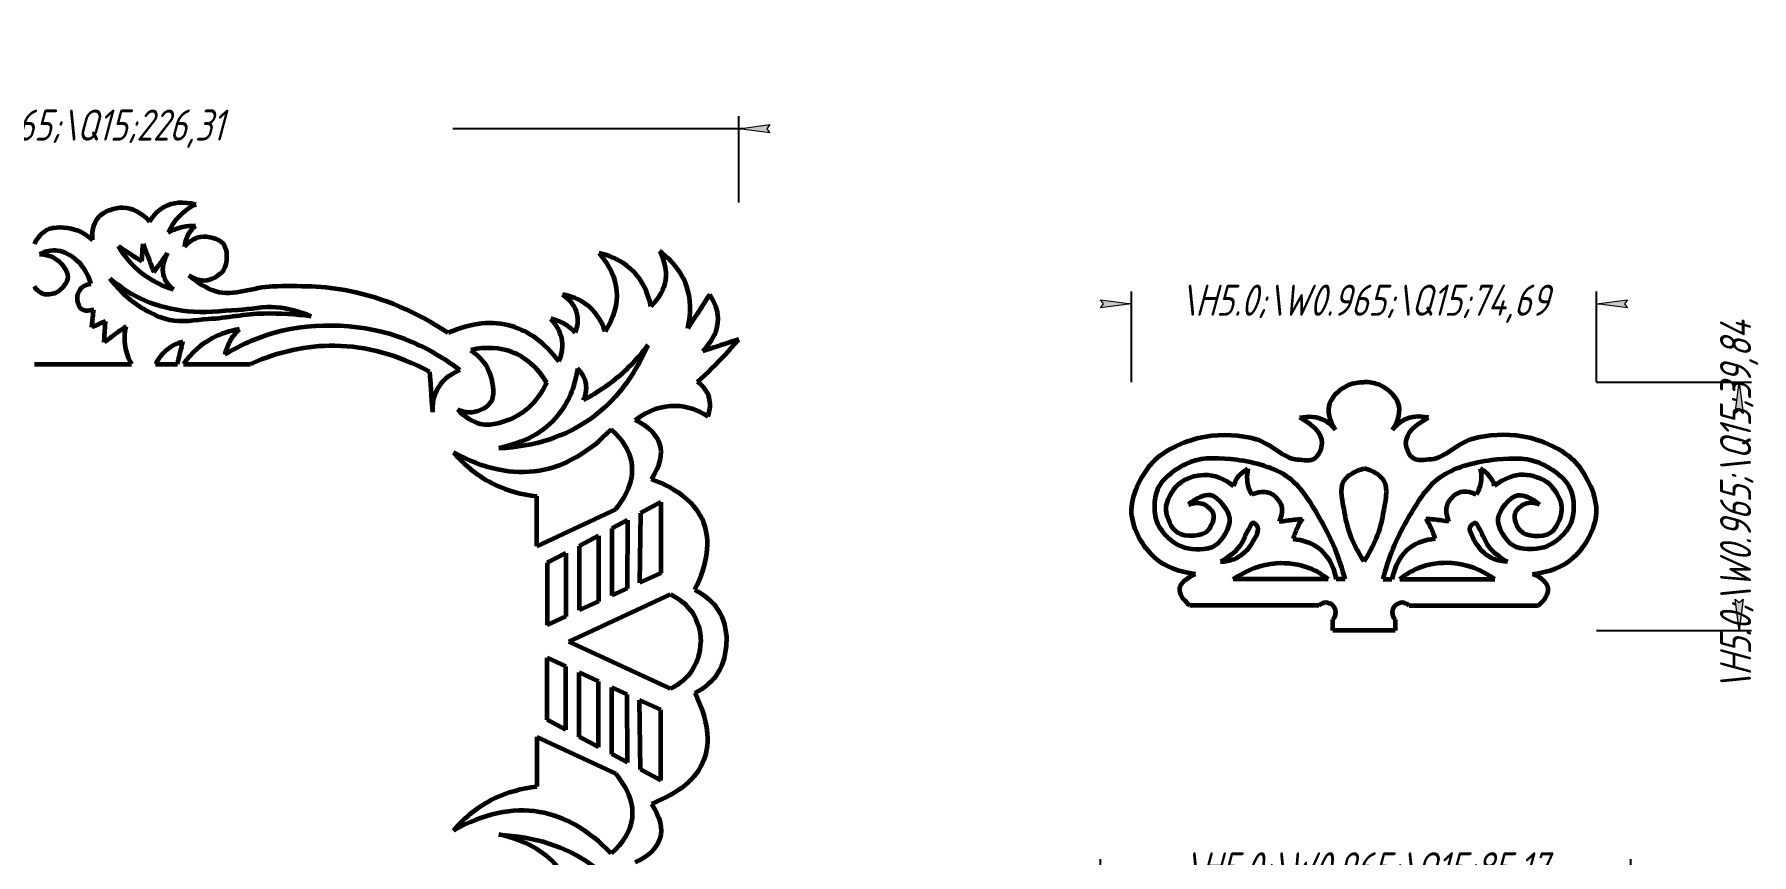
# Model space of a CAD drawing. Header units: millimetres. Extents: x -307 to 244, y -161 to 331.
# Drawn here: x -41 to 234.9, y 199.5 to 331.2 of the extents above; entities that cross this region are included whole.
import ezdxf

# ---------------------------------------------------------------- set-up
doc = ezdxf.new("R2010")
doc.units = ezdxf.units.MM
doc.linetypes.add('K5LT32772', pattern=[0])
doc.linetypes.add('K5LT_THIN', pattern=[0])
doc.styles.add('KDIMTEXTSTYLE', font='GOST_AU.SHX', dxfattribs={"width": 0.96, "oblique": 15, "height": 5})
doc.dimstyles.new('KDIMSTYLE (1.00)', dxfattribs={"dimtxt": 5, "dimasz": 1, "dimexe": 2, "dimexo": 0, "dimgap": 1, "dimtad": 1, "dimtxsty": 'KDIMTEXTSTYLE', "dimsah": 1, "dimcen": 0, "dimdle": 1, "dimadec": 0, "dimazin": 0, "dimtfac": 0.667, "dimtmove": 0, "dimatfit": 3, "dimfxl": 1, "dimtvp": 1, "dimtolj": 1, "dimtzin": 0, "dimarcsym": 0})

# ---------------------------------------------------------------- blocks, each defined once
blk = doc.blocks.new('KDIMARROW_01')
blk.add_hatch(color=0).paths.add_polyline_path([(0, 0), (-5, 0.658262491226197), (-4.5, 6e-16), (-5, -0.6582624912261956)])
at = {"color": 0, "linetype": 'K5LT_THIN', "lineweight": 18}
for p, q in [((-4.5, 6e-16), (-5, 0.658262491226197)), ((-5, 0.658262491226197), (0, 0)), ((0, 0), (-5, -0.6582624912261956)), ((-5, -0.6582624912261956), (-4.5, 6e-16)), ((0, 0), (-1, 0))]:
    blk.add_line(p, q, dxfattribs=at)

msp = doc.modelspace()

# ---------------------------------------------------------------- linework, layer by layer
at = {"color": 30, "linetype": 'K5LT32772', "lineweight": 60, "true_color": 0xff8000}
for p, q in [((-41.00032977843065, 278.2368140599798), (-25.38445723569274, 278.2368140599798)), ((-21.52673747000146, 278.2368140599798), (-17.99544014602253, 278.2368140599798)), ((-17.03991359561537, 278.2368140599798), (-6.279928086867983, 278.2368140599798)), ((39.70664495319438, 249.0214743797713), (39.73356497363378, 257.0214290866743)), ((39.70664495319438, 249.0214743797713), (52.39164599455388, 254.9452188527131)), ((56.3605745266877, 254.2855859594765), (56.23084691685982, 243.1333192682478)), ((59.64472841463443, 256.0392603656617), (56.3605745266877, 254.2855859594765)), ((59.64472841463443, 256.0392603656617), (59.64472841463443, 244.6832066794028)), ((54.28134942064098, 253.1753201261506), (51.75098527043413, 251.8241548032246)), ((51.75098527043413, 251.8241548032246), (51.76475037365962, 241.1057307846344)), ((54.28134942064098, 253.1753201261506), (54.2376797429125, 242.2284300056176)), ((49.62229367416045, 250.6874748246319), (46.50232920469433, 249.0214743797713)), ((46.50232920469433, 249.0214743797713), (46.50232920469433, 238.7166143705786)), ((49.62229367416045, 250.6874748246319), (49.62386136126959, 240.1337764472779)), ((44.36505510182627, 247.8938099992392), (41.37144828638383, 246.314329028332)), ((41.37144828638383, 246.314329028332), (41.38469898877288, 236.3430605803964)), ((44.36505510182627, 247.8938099992392), (44.35494486269472, 237.7206588151979)), ((59.64472841463443, 244.6832066794028), (56.23084691685982, 243.1333192682478)), ((166.8542596812718, 243.6914477104638), (151.5992692277552, 243.6914477104638)), ((169.5512726207537, 243.6914477104638), (168.1362096851186, 243.6914477104638)), ((175.6472658347567, 243.6914477104638), (177.0623287703918, 243.6914477104638)), ((178.3442787742385, 243.6914477104638), (193.5992692277552, 243.6914477104638)), ((44.84357978984754, 233.7166143705786), (61.17055544128296, 241.2948639097159)), ((49.62386136126959, 240.1337764472779), (46.50232920469433, 238.7166143705786)), ((54.2376797429125, 242.2284300056176), (51.76475037365962, 241.1057307846344)), ((44.35494486269472, 237.7206588151979), (41.38469898877288, 236.3430605803964)), ((165.3542051974878, 239.4739211020917), (144.5992692277552, 239.4739211020917)), ((179.8443332580225, 239.4739211020917), (200.5992692277551, 239.4739211020917)), ((167.5992692277551, 235.4739211020917), (167.5992692277551, 237.2288570718244)), ((177.5992692277551, 235.4739211020917), (167.5992692277551, 235.4739211020917)), ((177.5992692277551, 237.2288570718244), (177.5992692277551, 235.4739211020917)), ((44.84357978984754, 233.7166143705786), (61.17055544128296, 226.1383648314413)), ((41.37144828638383, 221.1188997128252), (41.38469898877288, 231.0901681607608)), ((44.35494486269472, 229.7125699259593), (41.38469898877288, 231.0901681607608)), ((44.36505510182627, 219.539418741918), (44.35494486269472, 229.7125699259593)), ((46.50232920469433, 218.4117543613859), (46.50232920469433, 228.7166143705786)), ((49.62386136126959, 227.2994522938794), (46.50232920469433, 228.7166143705786)), ((49.62229367416045, 216.7457539165253), (49.62386136126959, 227.2994522938794)), ((51.75098527043413, 215.6090739379326), (51.76475037365962, 226.3274979565228)), ((54.2376797429125, 225.2047987355396), (51.76475037365962, 226.3274979565228)), ((54.28134942064098, 214.2579086150066), (54.2376797429125, 225.2047987355396)), ((59.64472841463443, 222.7500220617544), (56.23084691685982, 224.2999094729094)), ((56.3605745266877, 213.1476427816807), (56.23084691685982, 224.2999094729094)), ((44.36505510182627, 219.539418741918), (41.37144828638383, 221.1188997128252)), ((59.64472841463443, 211.3939683754955), (59.64472841463443, 222.7500220617544)), ((39.70664495319438, 218.4117543613859), (52.39164599455388, 212.4880098884441)), ((39.70664495319438, 218.4117543613859), (39.73356497363378, 210.4117996544829)), ((49.62229367416045, 216.7457539165253), (46.50232920469433, 218.4117543613859)), ((54.28134942064098, 214.2579086150066), (51.75098527043413, 215.6090739379326)), ((59.64472841463443, 211.3939683754955), (56.3605745266877, 213.1476427816807))]:
    msp.add_line(p, q, dxfattribs=at)
for centre, start, end in [((166.4767372126215, 238.3513890869581), 315, 134.9999999999999), ((178.7218012428888, 238.3513890869581), 45.00000000000005, 225)]:
    msp.add_arc(centre, 1.587500000000019, start, end, dxfattribs=at)
for points, knots in [([(-22.48899017137996, 301.1160714709924), (-21.83275706058111, 302.1833611269979), (-21.04774918695448, 302.971666046989), (-20.13396655050005, 303.4809862309656), (-18.74748675452705, 304.2537762978734), (-17.06454290217434, 304.384290310913), (-15.08513499344191, 303.8725282700844)], [0, 0, 0, 0, 1, 1, 1, 2, 2, 2, 2]), ([(-15.08513499344191, 303.8725282700844), (-16.00278294131303, 303.4030786587525), (-16.81334365387474, 302.8260693379459), (-17.51681713112706, 302.1415003076644), (-18.32417645059579, 301.3558371600272), (-18.99048483295584, 300.428500751588), (-19.51574227820722, 299.3594910823467)], [0, 0, 0, 0, 1, 1, 1, 2, 2, 2, 2]), ([(-31.67056187554108, 298.1737196982728), (-31.74418322060195, 299.7315505541324), (-31.42362951177, 300.9398410286566), (-30.70890074904523, 301.7985911218456), (-29.89920397023597, 302.7714457493918), (-28.04820338412952, 303.4016718852681), (-26.76215668106876, 303.3713537955505), (-25.29956788750918, 303.3368737893752), (-23.87517905094625, 302.5851130145226), (-22.48899017137996, 301.1160714709924)], [0, 0, 0, 0, 1, 1, 1, 2, 2, 2, 3, 3, 3, 3]), ([(-41.00032977843065, 297.5060374576652), (-40.466365648393, 298.5533469920794), (-39.79636823903277, 299.3034591389348), (-38.99033755034996, 299.7563738982315), (-37.80769485357597, 300.4209098022162), (-35.92817265380773, 300.2382407644681), (-34.56385158484054, 299.8305608138545), (-33.5363662817826, 299.5235325291386), (-32.57193637868278, 298.971252157278), (-31.67056187554108, 298.1737196982728)], [0, 0, 0, 0, 1, 1, 1, 2, 2, 2, 3, 3, 3, 3]), ([(-19.51574227820722, 299.3594910823467), (-18.74834686945048, 299.7918511536308), (-17.95152447405083, 300.0940941311962), (-17.12527509200827, 300.2662200150428), (-16.47707753634184, 300.4012537949176), (-15.81076915398178, 300.4562070635658), (-15.12634994492811, 300.4310798209876)], [0, 0, 0, 0, 1, 1, 1, 2, 2, 2, 2]), ([(-15.12634994492811, 300.4310798209876), (-15.66685100255819, 299.9643817097627), (-16.08586967600111, 299.4354564990232), (-16.38340596525687, 298.8443041887693), (-16.66049099955077, 298.2937849275077), (-16.83221996407656, 297.6892989723769), (-16.89859285883422, 297.030846323377)], [0, 0, 0, 0, 1, 1, 1, 2, 2, 2, 2]), ([(-16.89859285883422, 297.030846323377), (-16.08633961426825, 297.9461749953716), (-15.22252939857593, 298.4897172873692), (-14.30716221175726, 298.6614731993698), (-13.17526511586871, 298.8738579350197), (-11.32684745242169, 298.3747437703814), (-10.67497053419146, 297.5931815294974), (-9.939117498820238, 296.7109368431119), (-9.933088221327509, 294.3399701844989), (-10.6037510895333, 293.3200148500082), (-11.16389874015223, 292.4681329113531), (-12.64799332778365, 291.6192857045324), (-13.73740665449203, 291.6107481782126), (-14.52381668296718, 291.6045852314671), (-15.33360357466212, 291.8908673749575), (-16.16676732957684, 292.4695946086836)], [0, 0, 0, 0, 1, 1, 1, 2, 2, 2, 3, 3, 3, 4, 4, 4, 5, 5, 5, 5]), ([(-40.17732820031897, 295.8986542858322), (-38.87795551121837, 295.8187641762156), (-37.83933869249549, 295.4313436168507), (-37.06147774415033, 294.7363926077376), (-36.38779936219129, 294.1345196478516), (-35.60087289830177, 293.0492480418816), (-35.62719737543778, 292.2387664484278), (-35.65447209966586, 291.399028517863), (-36.52241554066565, 290.2298690779654), (-37.33349643476823, 289.7905982328667), (-37.89378894073232, 289.4871511113935), (-38.75091012441284, 289.2724087674013), (-39.36127212846529, 289.4196636547514), (-39.97361392116449, 289.5673961825054), (-40.51996647115294, 289.9877887043693), (-41.00032977843065, 290.6808412203434)], [0, 0, 0, 0, 1, 1, 1, 2, 2, 2, 3, 3, 3, 4, 4, 4, 5, 5, 5, 5]), ([(-31.91290606993952, 291.1309080202806), (-32.3676403633709, 292.7336974902595), (-33.13588699959092, 293.993226620452), (-34.21764597859958, 294.909495410858), (-35.05287759926653, 295.6169512135162), (-36.20865105802254, 296.2936324821263), (-37.28403849101952, 296.4179626951936), (-38.20906347739161, 296.5249088525685), (-39.17349338049143, 296.351806049448), (-40.17732820031897, 295.8986542858322)], [0, 0, 0, 0, 1, 1, 1, 2, 2, 2, 3, 3, 3, 3]), ([(-18.65578069310162, 290.1896165522334), (-20.53531110302049, 290.7640086305802), (-22.20039520922701, 291.6130366649331), (-23.65103301172119, 292.7367006552919), (-25.16106170227183, 293.9063688254327), (-26.43872524911346, 295.3736211566444), (-27.48402365224611, 297.138457648927)], [0, 0, 0, 0, 1, 1, 1, 2, 2, 2, 2]), ([(-19.59548162432709, 296.025653914581), (-20.32052990629459, 294.7701877277089), (-20.55133364378856, 293.616169040239), (-20.28789283680901, 292.5635978521714), (-20.07293154258237, 291.7047253508043), (-19.52889416134657, 290.913398250825), (-18.65578069310162, 290.1896165522334)], [0, 0, 0, 0, 1, 1, 1, 2, 2, 2, 2]), ([(58.05481020948771, 287.4717191189476), (57.57948953396616, 289.745351882635), (56.66218349666728, 291.5923098232005), (55.30289209759108, 293.0125929406443), (53.90605549181369, 294.4721059268675), (52.04248002325868, 295.4810480595246), (49.71216569192607, 296.0394193386158)], [0, 0, 0, 0, 1, 1, 1, 2, 2, 2, 2]), ([(49.71216569192607, 296.0394193386158), (51.41908646533314, 294.0711646650979), (52.35680915333215, 292.0414104923405), (52.52533375592311, 289.9501568203438), (52.6944344478412, 287.8517543469128), (52.08906916824689, 285.6914311922822), (50.70923791714021, 283.4691873564518)], [0, 0, 0, 0, 1, 1, 1, 2, 2, 2, 2]), ([(59.43931632367286, 296.3428138505784), (60.25471394625673, 294.7468408094532), (60.56238197163121, 293.2255933506572), (60.36232039979627, 291.7790714741903), (60.15236106677351, 290.2609849891137), (59.38319100333732, 288.8252008706995), (58.05481020948771, 287.4717191189476)], [0, 0, 0, 0, 1, 1, 1, 2, 2, 2, 2]), ([(63.95178069583186, 283.9335368271412), (64.54580601757651, 286.462332318997), (64.47743534527108, 288.7527498412293), (63.74666867891553, 290.8047893938378), (63.00084967337789, 292.8990968778983), (61.56506555496365, 294.7451050301452), (59.43931632367286, 296.3428138505784)], [0, 0, 0, 0, 1, 1, 1, 2, 2, 2, 2]), ([(25.45766879672335, 283.2484058045086), (20.43470548218127, 286.5817052288381), (15.15408729037752, 288.8144755274561), (9.615814221312078, 289.9467167003627), (5.645958793148068, 290.7583115260784), (1.406652039725159, 290.7844415940031), (-2.69090728269218, 290.685119990603), (-5.749685014685525, 290.6109776329503), (-9.078552771261798, 288.9582696548907), (-11.85941480317534, 289.8851830928427), (-13.37721269305891, 290.3910935781824), (-14.81299686852607, 291.2525640834627), (-16.16676732957684, 292.4695946086836)], [0, 0, 0, 0, 1, 1, 1, 2, 2, 2, 3, 3, 3, 4, 4, 4, 4]), ([(-31.46778455851361, 286.9467658128769), (-32.37811383951835, 286.6965952841616), (-33.05074190122863, 286.7460532298755), (-33.48566874364443, 287.095139650019), (-33.91337892657524, 287.4384337446967), (-34.14151304526999, 288.3822219033467), (-34.07916409221232, 288.9943247654362), (-34.02302507824049, 289.5454623458101), (-33.70400129312566, 290.2367080116541), (-33.27794537164567, 290.5967622065695), (-32.9293571148859, 290.8913495079468), (-32.47434401431719, 291.0693981125172), (-31.91290606993952, 291.1309080202806)], [0, 0, 0, 0, 1, 1, 1, 2, 2, 2, 3, 3, 3, 4, 4, 4, 4]), ([(3.451920859460174, 285.8936977986641), (0.9316695794735494, 286.2154136813407), (-1.584750798447857, 286.3578525706571), (-4.097340274304045, 286.3210144666131), (-7.082093025798372, 286.2772537832775), (-10.04780679861796, 285.5928146406715), (-13.03538057890226, 285.4307714083861), (-15.12047694032958, 285.31767771468), (-17.31125998021773, 284.8265219322318), (-19.30269170881972, 285.2883325190699), (-20.69149414660325, 285.6103941090221), (-22.08176823501313, 286.2766493116221), (-23.32659033200537, 286.9975991908655), (-25.43002212748661, 288.215820575763), (-27.25798787371253, 289.8657377103435), (-28.81048757068314, 291.9473505946071)], [0, 0, 0, 0, 1, 1, 1, 2, 2, 2, 3, 3, 3, 4, 4, 4, 5, 5, 5, 5]), ([(3.451920859460174, 285.8936977986641), (1.614820213082723, 286.6608627469873), (-0.2487552554722896, 287.1356590447083), (-2.13880554620485, 287.3180866918272), (-4.173487735678066, 287.5144742092813), (-6.267712703412045, 286.9951161833164), (-8.334897231464154, 286.8907700238783), (-11.00259435201359, 286.756111532923), (-13.71840072574612, 286.3668143322092), (-16.34708475550637, 286.6771116899038), (-18.69526750590457, 286.9542978768261), (-21.13475101605558, 287.4731927467915), (-23.29098060967629, 288.4219880840286), (-25.26335765140993, 289.2898836671366), (-27.10319330507887, 290.4650045039961), (-28.81048757068314, 291.9473505946071)], [0, 0, 0, 0, 1, 1, 1, 2, 2, 2, 3, 3, 3, 4, 4, 4, 5, 5, 5, 5]), ([(50.70923791714021, 283.4691873564518), (50.03151204164069, 285.3769646656998), (48.99883009409747, 286.836963281192), (47.61119207451056, 287.8491832029282), (46.55760785271399, 288.6177258080429), (45.29939766375329, 289.128131828093), (43.83656150762845, 289.3804012630785)], [0, 0, 0, 0, 1, 1, 1, 2, 2, 2, 2]), ([(43.83656150762845, 289.3804012630785), (45.11320023662049, 288.4759748531615), (45.88474422041715, 287.4314229981753), (46.15119345901842, 286.2467456981198), (46.35669995148284, 285.3330299077701), (46.26174069193863, 284.335957682556), (45.86631568038581, 283.2555290224773)], [0, 0, 0, 0, 1, 1, 1, 2, 2, 2, 2]), ([(66.36184689459857, 280.2927985268765), (68.03988197877985, 282.0093993338699), (68.86033004644516, 283.7699441457349), (68.82319109759443, 285.5744329624717), (68.7972480631676, 286.8349402450982), (68.35283869318225, 288.1168903508252), (67.48996298763835, 289.4202832796527)], [0, 0, 0, 0, 1, 1, 1, 2, 2, 2, 2]), ([(-25.38445723569274, 278.2368140599798), (-25.87641506358318, 279.1255802200332), (-26.20283750529552, 280.0406880532964), (-26.36372456082977, 280.9821375597697), (-26.54560613512184, 282.0464389591908), (-26.51593136769344, 283.1444053540415), (-26.27470025854458, 284.2760367443215)], [0, 0, 0, 0, 1, 1, 1, 2, 2, 2, 2]), ([(27.35403388122884, 277.2512921174167), (24.14407186547852, 279.7081088123711), (20.78425062485441, 281.4988562174636), (17.25753307883122, 282.6805425488946), (10.81844076880457, 284.8380692774417), (2.823126686871038, 285.0304382605237), (-3.672025035466802, 282.8720623154899), (-5.971497527840413, 282.1079344973917), (-8.227265293321295, 281.0634050599978), (-10.38944358947624, 279.744104057516)], [0, 0, 0, 0, 1, 1, 1, 2, 2, 2, 3, 3, 3, 3]), ([(43.26680595036321, 278.6618748420265), (41.02399275894705, 281.615615606251), (38.48905465492938, 283.5034052900153), (35.6619916383102, 284.3252438933193), (32.60265088538074, 285.2146065699338), (29.20120993818513, 284.8556605403303), (25.45766879672335, 283.2484058045086)], [0, 0, 0, 0, 1, 1, 1, 2, 2, 2, 2]), ([(45.86631568038581, 283.2555290224773), (45.29553249484555, 283.8920862826497), (44.65455749292217, 284.4024923026998), (43.94339067461567, 284.7867470826276), (43.3307636359239, 285.1177592472431), (42.66604881911447, 285.3551573961036), (41.94924622418738, 285.4989415292092)], [0, 0, 0, 0, 1, 1, 1, 2, 2, 2, 2]), ([(41.94924622418738, 285.4989415292092), (42.85482596087004, 284.5342968958067), (43.42458151813526, 283.5016149482635), (43.65851289598305, 282.4008956865795), (43.90706842578673, 281.2313652808253), (43.77649944391346, 279.9850249993077), (43.26680595036321, 278.6618748420265)], [0, 0, 0, 0, 1, 1, 1, 2, 2, 2, 2]), ([(-17.13487189059909, 281.8427058151931), (-18.19382324492419, 281.5343643740466), (-19.10384944606162, 281.0496765060495), (-19.86495049401138, 280.3886422112018), (-20.5339382701225, 279.8076104756201), (-21.08786726211919, 279.0903344252127), (-21.52673747000146, 278.2368140599798)], [0, 0, 0, 0, 1, 1, 1, 2, 2, 2, 2]), ([(-8.030653846359002, 283.8249798393439), (-9.63947453318427, 283.5743727741425), (-11.11134305611944, 283.0877065689785), (-12.44625941516449, 282.3649812238518), (-14.21899504914252, 281.4052199892215), (-15.75021310929282, 280.0291642679308), (-17.03991359561537, 278.2368140599798)], [0, 0, 0, 0, 1, 1, 1, 2, 2, 2, 2]), ([(-10.38944358947624, 279.744104057516), (-10.20841576886689, 280.5488816633122), (-9.920688633768208, 281.2919384035508), (-9.526262184180212, 281.9732742782319), (-9.133517455444277, 282.6517051328544), (-8.634981342837207, 283.2689403198917), (-8.030653846359002, 283.8249798393439)], [0, 0, 0, 0, 1, 1, 1, 2, 2, 2, 2]), ([(65.5413988269333, 275.3701101208849), (67.11017512926038, 276.7958078091527), (68.61432991998005, 278.282869931796), (70.0538631990923, 279.8312964888148), (70.77068609179516, 280.6023433411839), (71.47148548292589, 281.3886060726965), (72.15626137248456, 282.1900846833524)], [0, 0, 0, 0, 1, 1, 1, 2, 2, 2, 2]), ([(22.49628349516961, 276.9655420947072), (17.46246238856125, 279.6952745459524), (12.39083036003553, 281.092274656976), (7.281387409592442, 281.156542427778), (2.790163485932441, 281.2130340947847), (-1.7302750128877, 280.2397913055187), (-6.279928086867983, 278.2368140599798)], [0, 0, 0, 0, 1, 1, 1, 2, 2, 2, 2]), ([(29.12404727581928, 280.48794055372), (30.76144971635065, 279.3002141223996), (31.81549753917541, 277.9185568411293), (32.28619074429356, 276.3429687099091), (32.67972682101946, 275.0256546612802), (32.96238636544858, 272.9766631569038), (32.24345907580066, 271.9843385236337), (31.62516304790329, 271.130913722586), (30.01078724023009, 270.4039807625223), (28.824925596369, 270.4459984578895), (28.23803497427137, 270.4667932879617), (27.63979161537084, 270.6234760724356), (27.03019551966739, 270.9160468113113)], [0, 0, 0, 0, 1, 1, 1, 2, 2, 2, 3, 3, 3, 4, 4, 4, 4]), ([(41.30257279629456, 275.2746769975867), (39.77118824585554, 277.6872798081152), (37.91948261116339, 279.3110832108453), (35.74745589221811, 280.1460872057768), (33.79775492664704, 280.8956213072562), (31.5899520545141, 281.0095724232372), (29.12404727581928, 280.48794055372)], [0, 0, 0, 0, 1, 1, 1, 2, 2, 2, 2]), ([(33.59519990602411, 264.724795005194), (39.402588255285, 265.0357164477995), (44.3252768568867, 266.6150790408134), (48.36326571082922, 269.4628827842356), (52.26664437926429, 272.2157522908244), (55.34332475526535, 276.1539031721058), (57.59330683883242, 281.2773354280797)], [0, 0, 0, 0, 1, 1, 1, 2, 2, 2, 2]), ([(57.59330683883242, 281.2773354280797), (55.92748547091516, 279.0790837128511), (54.04045484030117, 277.1510306772237), (51.93221494699047, 275.4931763211977), (50.46063113289397, 274.3359685270571), (48.88126853988008, 273.3104084017234), (47.19412716794882, 272.4164959451966)], [0, 0, 0, 0, 1, 1, 1, 2, 2, 2, 2]), ([(27.35403388122884, 277.2512921174167), (25.60012666548458, 276.4962345643913), (24.36864862294966, 275.4359967177031), (23.65959975362411, 274.0705785773517), (23.12979841422219, 273.0503380961985), (22.89167340475996, 271.8597130488873), (22.9452247252374, 270.4987034354182)], [0, 0, 0, 0, 1, 1, 1, 2, 2, 2, 2]), ([(46.27112305514849, 277.5237853693584), (45.77913672249358, 274.4833526844478), (44.71255419214654, 271.9604747761269), (43.07137546410739, 269.9551516443958), (40.90959868568305, 267.3137202723276), (37.75087349965528, 265.5702680592603), (33.59519990602411, 264.724795005194)], [0, 0, 0, 0, 1, 1, 1, 2, 2, 2, 2]), ([(47.19412716794882, 272.4164959451966), (47.61810503139802, 273.3468220497508), (47.76168344894474, 274.2288037575378), (47.62486242058897, 275.0624410685576), (47.48149396610641, 275.9359712145899), (47.0302475109596, 276.7564193148569), (46.27112305514849, 277.5237853693584)], [0, 0, 0, 0, 1, 1, 1, 2, 2, 2, 2]), ([(41.30257279629456, 275.2746769975867), (40.1448791236363, 272.8442906520895), (38.59229516839443, 271.0780483543831), (36.64482093056893, 269.9759501044676), (34.93929714644743, 269.0107744214412), (32.46478639118037, 268.1360224495533), (30.61965567307062, 268.608536712695), (29.34529257187161, 268.9348847246964), (28.14880585407053, 269.7040547575685), (27.03019551966739, 270.9160468113113)], [0, 0, 0, 0, 1, 1, 1, 2, 2, 2, 3, 3, 3, 3]), ([(67.19254961195576, 269.8320844293557), (67.58449413755707, 270.936231321355), (67.64944659329852, 271.9446991494564), (67.38740697918017, 272.85748791366), (67.11791827548934, 273.7962248356952), (66.50258222474038, 274.6337655714368), (65.5413988269333, 275.3701101208849)], [0, 0, 0, 0, 1, 1, 1, 2, 2, 2, 2]), ([(168.0227959175853, 267.6631777899615), (167.0002507285606, 269.2852582142222), (166.6923121492426, 270.7117812611052), (167.0989801796312, 271.9427469306106), (167.487278559768, 273.1181085025941), (168.9331719274449, 274.4294004732482), (170.2183919796125, 274.9339637251132), (170.93559358196, 275.2155291831941), (171.7292193313409, 275.3437241886728), (172.5992692277552, 275.3185487415493)], [0, 0, 0, 0, 1, 1, 1, 2, 2, 2, 3, 3, 3, 3]), ([(177.1757425379246, 267.6631777899607), (178.1982877269496, 269.2852582142217), (178.5062263062678, 270.711781261105), (178.0995582758791, 271.9427469306106), (177.7112598957423, 273.1181085025941), (176.2653665280654, 274.4294004732482), (174.9801464758978, 274.9339637251132), (174.2629448735503, 275.2155291831941), (173.4693191241694, 275.3437241886728), (172.5992692277552, 275.3185487415493)], [0, 0, 0, 0, 1, 1, 1, 2, 2, 2, 3, 3, 3, 3]), ([(55.48885590361347, 269.2290537875672), (57.65862423424458, 270.8481271780871), (59.83691445979808, 271.6234510622035), (62.02372658027396, 271.5550254399163), (63.7414098472738, 271.5012789175992), (65.46435085783439, 270.9269652474123), (67.19254961195576, 269.8320844293557)], [0, 0, 0, 0, 1, 1, 1, 2, 2, 2, 2]), ([(51.64915864178828, 267.7522471484037), (48.04960247474149, 264.0129108978189), (44.20990521291633, 261.7977009390735), (40.13006685631274, 261.1066172721678), (35.79809274012406, 260.3728243383594), (31.19537871473105, 261.3573620978017), (26.32192478013371, 264.0602305504949)], [0, 0, 0, 0, 1, 1, 1, 2, 2, 2, 2]), ([(52.39164599455388, 254.9452188527131), (54.48830949399526, 257.5525227161264), (55.34841868911271, 260.024750737041), (54.97197357990625, 262.3619029154568), (54.66841905369351, 264.2465153193783), (53.56081407432085, 266.0432967303607), (51.64915864178828, 267.7522471484037)], [0, 0, 0, 0, 1, 1, 1, 2, 2, 2, 2]), ([(58.14710785410783, 259.7774912969206), (59.52275451243101, 261.9222079245567), (59.96579650418006, 263.7928296674972), (59.476233829355, 265.3893565257421), (59.00632723544332, 266.9217823756384), (57.67720126019615, 268.2016814629134), (55.48885590361347, 269.2290537875672)], [0, 0, 0, 0, 1, 1, 1, 2, 2, 2, 2]), ([(145.5297445551302, 244.5278145715134), (142.8154582084908, 244.838213951139), (140.6207595402768, 245.720195658926), (138.945648550488, 247.1737596948743), (137.0485538220141, 248.8199483276909), (135.4043993473382, 251.8857023762783), (135.2536320992867, 254.3116581671966), (135.0900567623406, 256.9437055186245), (136.7554228866212, 260.3527952669705), (138.5764469053678, 262.3725607523193), (140.5823678841662, 264.5974023346408), (144.1428599672731, 266.0648765109765), (147.1911519581707, 266.6183796712007), (149.7532718266061, 267.0836046064388), (152.7066394787603, 266.8746945557948), (155.2520545432934, 266.1876444185606), (157.586305018847, 265.5575911388758), (159.5038028272557, 263.1114170829077), (161.8976841554556, 262.9263632199995), (162.8149660121055, 262.8554547129867), (164.0538228362105, 262.6133011591277), (164.7282301013765, 263.1109640425595), (165.2200227071237, 263.4738707591212), (165.6227374795614, 264.3111723400442), (165.7743014292168, 264.8954386606401), (166.2062486848927, 266.5605591219303), (165.0371101420123, 268.1399217149442), (162.2668858005757, 269.6335264396818)], [0, 0, 0, 0, 1, 1, 1, 2, 2, 2, 3, 3, 3, 4, 4, 4, 5, 5, 5, 6, 6, 6, 7, 7, 7, 8, 8, 8, 9, 9, 9, 9]), ([(162.2668858005757, 269.6335264396818), (163.7561390131365, 269.9361630359376), (165.0483447710569, 269.8130958208975), (166.143503074337, 269.2643247945615), (166.8525259290093, 268.9090417286441), (167.478956875948, 268.3753260614601), (168.022795915153, 267.6631777930096)], [0, 0, 0, 0, 1, 1, 1, 2, 2, 2, 2]), ([(182.9316526549347, 269.6335264396818), (181.4423994423738, 269.9361630359376), (180.1501936844534, 269.8130958208975), (179.0550353811734, 269.2643247945615), (178.3460125265011, 268.9090417286441), (177.7195815795626, 268.3753260614602), (177.1757425403576, 267.66317779301)], [0, 0, 0, 0, 1, 1, 1, 2, 2, 2, 2]), ([(199.6687939003802, 244.5278145715134), (202.3830802470195, 244.838213951139), (204.5777789152336, 245.720195658926), (206.2528899050224, 247.1737596948743), (208.1499846334962, 248.8199483276909), (209.7941391081721, 251.8857023762783), (209.9449063562236, 254.3116581671966), (210.1084816931697, 256.9437055186245), (208.4431155688891, 260.3527952669705), (206.6220915501425, 262.3725607523193), (204.6161705713442, 264.5974023346408), (201.0556784882372, 266.0648765109765), (198.0073864973397, 266.6183796712007), (195.4452666289042, 267.0836046064388), (192.49189897675, 266.8746945557948), (189.946483912217, 266.1876444185606), (187.6122334366634, 265.5575911388758), (185.6947356282546, 263.1114170829077), (183.3008543000548, 262.9263632199995), (182.3835724434048, 262.8554547129867), (181.1447156192998, 262.6133011591277), (180.4703083541338, 263.1109640425595), (179.9785157483866, 263.4738707591212), (179.5758009759489, 264.3111723400442), (179.4242370262935, 264.8954386606401), (178.9922897706176, 266.5605591219303), (180.161428313498, 268.1399217149442), (182.9316526549347, 269.6335264396818)], [0, 0, 0, 0, 1, 1, 1, 2, 2, 2, 3, 3, 3, 4, 4, 4, 5, 5, 5, 6, 6, 6, 7, 7, 7, 8, 8, 8, 9, 9, 9, 9]), ([(26.32192478013371, 264.0602305504949), (28.2700653454785, 261.8054098193924), (30.4852753042238, 260.0824687403683), (32.96755465636961, 258.8914073134225), (35.03722797963513, 257.8983248629766), (37.29256475205652, 257.2749987873939), (39.73356497363378, 257.0214290866743)], [0, 0, 0, 0, 1, 1, 1, 2, 2, 2, 2]), ([(169.5512726207537, 243.6914477104638), (168.6805113433697, 247.0570160317098), (167.4006122560947, 250.1902177240464), (165.7115753589285, 253.0910527874735), (164.2818065928166, 255.5466080073086), (162.7510867710044, 258.3382497972593), (160.5427521218562, 259.9582036595838), (158.2568917236601, 261.635027587615), (155.015717328486, 262.4796720669026), (152.1249542786242, 262.8379766059526), (149.6987523107256, 263.1386996893584), (146.8541998831138, 263.3591108243569), (144.6670807508485, 262.4687749461617), (142.6704842280923, 261.6559973099255), (140.2077709785956, 260.0168116248319), (139.4244171818181, 258.1121953606294), (138.7879903940853, 256.5648117698734), (138.7414376328169, 254.111266966001), (139.4244171818181, 252.5741704637662), (140.127735064602, 250.9913010218226), (142.0280997031895, 249.3313667166556), (143.7071564353922, 248.8083135338993), (145.166331985567, 248.3537568765326), (147.4274815308882, 248.3304628999184), (148.65445867659, 249.103674861732), (149.8667346902568, 249.8676225180274), (151.1733443500366, 252.0336322456095), (151.0550803764032, 253.3715749509593), (150.9355127180751, 254.7242664878752), (149.1983907340604, 256.9901197036164), (147.8798802615651, 257.1699451817937), (146.873353252175, 257.3072206942281), (145.6912649442217, 256.7787176525046), (144.4055596827644, 255.6826451616281)], [0, 0, 0, 0, 1, 1, 1, 2, 2, 2, 3, 3, 3, 4, 4, 4, 5, 5, 5, 6, 6, 6, 7, 7, 7, 8, 8, 8, 9, 9, 9, 10, 10, 10, 11, 11, 11, 11]), ([(175.6472658347567, 243.6914477104638), (176.5180271121406, 247.0570160317098), (177.7979261994157, 250.1902177240464), (179.4869630965818, 253.0910527874735), (180.9167318626938, 255.5466080073086), (182.4474516845059, 258.3382497972593), (184.6557863336541, 259.9582036595838), (186.9416467318502, 261.635027587615), (190.1828211270243, 262.4796720669026), (193.0735841768861, 262.8379766059526), (195.4997861447847, 263.1386996893584), (198.3443385723965, 263.3591108243569), (200.5314577046618, 262.4687749461617), (202.528054227418, 261.6559973099255), (204.9907674769147, 260.0168116248319), (205.7741212736923, 258.1121953606294), (206.410548061425, 256.5648117698734), (206.4571008226935, 254.111266966001), (205.7741212736923, 252.5741704637662), (205.0708033909083, 250.9913010218226), (203.1704387523208, 249.3313667166556), (201.4913820201181, 248.8083135338993), (200.0322064699434, 248.3537568765326), (197.7710569246221, 248.3304628999184), (196.5440797789203, 249.103674861732), (195.3318037652535, 249.8676225180274), (194.0251941054737, 252.0336322456095), (194.1434580791071, 253.3715749509593), (194.2630257374353, 254.7242664878752), (196.0001477214499, 256.9901197036164), (197.3186581939453, 257.1699451817937), (198.3251852033353, 257.3072206942281), (199.5072735112886, 256.7787176525046), (200.7929787727459, 255.6826451616281)], [0, 0, 0, 0, 1, 1, 1, 2, 2, 2, 3, 3, 3, 4, 4, 4, 5, 5, 5, 6, 6, 6, 7, 7, 7, 8, 8, 8, 9, 9, 9, 10, 10, 10, 11, 11, 11, 11]), ([(65.08809905817641, 241.9819712950001), (67.19879242423477, 246.2453639172809), (67.66644785996989, 249.8635401832315), (66.49106536538177, 252.836500092852), (65.32548740955129, 255.7846608406737), (62.54416823912666, 258.0983245753632), (58.14710785410783, 259.7774912969206)], [0, 0, 0, 0, 1, 1, 1, 2, 2, 2, 2]), ([(144.4055596827644, 255.6826451616281), (145.2874671230747, 256.006913085476), (146.0609888959604, 256.0433143994478), (146.7261250014215, 255.7918491035435), (147.3870819213407, 255.5419638152802), (148.1907298685878, 254.8157207860107), (148.3879119774115, 254.1894116624102), (148.6217568181594, 253.4466507793819), (148.0816584037864, 252.1623581342022), (147.5842194525815, 251.5722630881085), (146.6930116639541, 250.5150533544611), (143.8494820987764, 250.4019125275024), (142.7002477014682, 251.1188986217604), (141.7199059655571, 251.7305157069395), (140.843192515582, 253.6004235281557), (140.8043599331035, 254.8488517312604), (140.7618513268394, 256.2154603765705), (141.749452923551, 258.032282100897), (142.8090557008734, 258.9670492183816), (143.8360887839495, 259.8730837958431), (145.6034909234626, 260.4375963419707), (146.993197908277, 260.4507875898013), (148.5425090424939, 260.4654938173453), (150.0855969487703, 259.8818900579203), (151.6224616271064, 258.699976311526)], [0, 0, 0, 0, 1, 1, 1, 2, 2, 2, 3, 3, 3, 4, 4, 4, 5, 5, 5, 6, 6, 6, 7, 7, 7, 8, 8, 8, 8]), ([(151.6224616271064, 258.699976311526), (151.7967898694703, 259.2170620843508), (152.0380346953183, 259.68086777564), (152.3461961046503, 260.0913933853935), (152.7597985274132, 260.6423851113477), (153.2939443411244, 261.0973982119165), (153.9486335457836, 261.4564326870997)], [0, 0, 0, 0, 1, 1, 1, 2, 2, 2, 2]), ([(153.9486335457836, 261.4564326870997), (153.79953658123, 260.8414129021367), (153.7500786355161, 260.238025964426), (153.8002597086416, 259.6462718739676), (153.8692280799292, 258.8329708965329), (154.126409397642, 258.041643765109), (154.5718036617798, 257.272290479696)], [0, 0, 0, 0, 1, 1, 1, 2, 2, 2, 2]), ([(172.5992692277552, 246.5931023428107), (170.9702364811683, 249.0112629246956), (169.9394704048956, 251.5513704449917), (169.5069709989371, 254.2134249036988), (169.2273324300517, 255.9346136241277), (168.5424465503947, 258.2549568475637), (169.4183625970663, 259.5299290159463), (170.0329287238972, 260.4244835914875), (171.0932309341268, 261.0742785385399), (172.5992692277552, 261.4793138571038)], [0, 0, 0, 0, 1, 1, 1, 2, 2, 2, 3, 3, 3, 3]), ([(172.5992692277552, 246.5931023428107), (174.228301974342, 249.0112629246956), (175.2590680506147, 251.5513704449917), (175.6915674565732, 254.2134249036988), (175.9712060254587, 255.9346136241277), (176.6560919051157, 258.2549568475637), (175.780175858444, 259.5299290159463), (175.1656097316132, 260.4244835914875), (174.1053075213835, 261.0742785385399), (172.5992692277552, 261.4793138571038)], [0, 0, 0, 0, 1, 1, 1, 2, 2, 2, 3, 3, 3, 3]), ([(191.2499049097268, 261.4564326870997), (191.3990018742803, 260.8414129021367), (191.4484598199943, 260.238025964426), (191.3982787468687, 259.6462718739676), (191.3293103755811, 258.8329708965329), (191.0721290578684, 258.041643765109), (190.6267347937305, 257.272290479696)], [0, 0, 0, 0, 1, 1, 1, 2, 2, 2, 2]), ([(193.5760768284039, 258.699976311526), (193.40174858604, 259.2170620843508), (193.1605037601921, 259.68086777564), (192.8523423508601, 260.0913933853935), (192.4387399280971, 260.6423851113477), (191.904594114386, 261.0973982119165), (191.2499049097268, 261.4564326870997)], [0, 0, 0, 0, 1, 1, 1, 2, 2, 2, 2]), ([(200.7929787727459, 255.6826451616281), (199.9110713324356, 256.006913085476), (199.1375495595499, 256.0433143994478), (198.4724134540889, 255.7918491035435), (197.8114565341696, 255.5419638152802), (197.0078085869226, 254.8157207860107), (196.8106264780988, 254.1894116624102), (196.576781637351, 253.4466507793819), (197.1168800517239, 252.1623581342022), (197.6143190029288, 251.5722630881085), (198.5055267915562, 250.5150533544611), (201.349056356734, 250.4019125275024), (202.4982907540421, 251.1188986217604), (203.4786324899533, 251.7305157069395), (204.3553459399283, 253.6004235281557), (204.3941785224068, 254.8488517312604), (204.4366871286709, 256.2154603765705), (203.4490855319593, 258.032282100897), (202.3894827546369, 258.9670492183816), (201.3624496715609, 259.8730837958431), (199.5950475320477, 260.4375963419707), (198.2053405472333, 260.4507875898013), (196.6560294130165, 260.4654938173453), (195.11294150674, 259.8818900579203), (193.5760768284039, 258.699976311526)], [0, 0, 0, 0, 1, 1, 1, 2, 2, 2, 3, 3, 3, 4, 4, 4, 5, 5, 5, 6, 6, 6, 7, 7, 7, 8, 8, 8, 8]), ([(154.5718036617798, 257.272290479696), (155.6377108252138, 257.7612675123842), (156.5675202046368, 257.8601834038122), (157.3612318000489, 257.56903815398), (158.1033960953734, 257.2968012225458), (158.9491546461448, 256.4667707549517), (159.2307421480377, 255.7292025734196), (159.5315670931555, 254.9412453443575), (159.4425427908704, 254.0114359649345), (158.9636692411821, 252.9397744351506)], [0, 0, 0, 0, 1, 1, 1, 2, 2, 2, 3, 3, 3, 3]), ([(190.6267347937305, 257.272290479696), (189.5608276302965, 257.7612675123842), (188.6310182508735, 257.8601834038122), (187.8373066554615, 257.56903815398), (187.0951423601369, 257.2968012225458), (186.2493838093655, 256.4667707549517), (185.9677963074726, 255.7292025734196), (185.6669713623548, 254.9412453443575), (185.75599566464, 254.0114359649345), (186.2348692143282, 252.9397744351506)], [0, 0, 0, 0, 1, 1, 1, 2, 2, 2, 3, 3, 3, 3]), ([(149.5377753191935, 246.5171662960002), (150.8345732999647, 247.1631719750796), (151.8814331093123, 248.0122000094325), (152.6783547472364, 249.0642503990587), (153.2537921975839, 249.8239100255943), (153.4849336611147, 250.8463550773458), (154.0137192284515, 251.6607924458658), (154.2517512349908, 252.0274101695791), (154.4568288318612, 252.7581457003514), (154.7786747134182, 252.7295960774519), (154.963367600601, 252.7132127319333), (155.2494252652529, 252.464537992478), (155.3988070113913, 252.3002737173167), (155.9553111370496, 251.6883264801965), (155.1104276854193, 250.3731479404414), (154.6814014690591, 249.5835588084201), (154.0771568085692, 248.4714938603796), (152.9205629043165, 247.4144340978092), (151.738653816011, 246.9375588178642), (151.0694616294945, 246.6675539465593), (150.3358354638887, 246.527423105938), (149.5377753191935, 246.5171662960002)], [0, 0, 0, 0, 1, 1, 1, 2, 2, 2, 3, 3, 3, 4, 4, 4, 5, 5, 5, 6, 6, 6, 7, 7, 7, 7]), ([(158.9636692411821, 252.9397744351506), (159.7510030433819, 253.075100566747), (160.5413642030762, 253.1821655427556), (161.334752720265, 253.2609693631764), (161.7848349414583, 253.3056740668179), (162.2358914242933, 253.341283789147), (162.6879221687699, 253.3677985301637)], [0, 0, 0, 0, 1, 1, 1, 2, 2, 2, 2]), ([(162.6879221687699, 253.3677985301637), (162.3785780322817, 252.9102193273962), (162.1055701610921, 252.4354230296752), (161.8688985552012, 251.9434096370006), (161.5945407905242, 251.3730509997775), (161.3690125491067, 250.7795556276263), (161.1923138309488, 250.1629235205468)], [0, 0, 0, 0, 1, 1, 1, 2, 2, 2, 2]), ([(186.2348692143282, 252.9397744351506), (185.4475354121285, 253.075100566747), (184.6571742524341, 253.1821655427556), (183.8637857352453, 253.2609693631764), (183.413703514052, 253.3056740668179), (182.962647031217, 253.341283789147), (182.5106162867404, 253.3677985301637)], [0, 0, 0, 0, 1, 1, 1, 2, 2, 2, 2]), ([(182.5106162867404, 253.3677985301637), (182.8199604232287, 252.9102193273962), (183.0929682944182, 252.4354230296752), (183.3296399003091, 251.9434096370006), (183.6039976649861, 251.3730509997775), (183.8295259064036, 250.7795556276263), (184.0062246245616, 250.1629235205468)], [0, 0, 0, 0, 1, 1, 1, 2, 2, 2, 2]), ([(195.6607631363169, 246.5171662960002), (194.3639651555457, 247.1631719750796), (193.317105346198, 248.0122000094325), (192.5201837082739, 249.0642503990587), (191.9447462579264, 249.8239100255943), (191.7136047943956, 250.8463550773458), (191.1848192270588, 251.6607924458658), (190.9467872205195, 252.0274101695791), (190.7417096236491, 252.7581457003514), (190.4198637420922, 252.7295960774519), (190.2351708549093, 252.7132127319333), (189.9491131902574, 252.464537992478), (189.7997314441191, 252.3002737173167), (189.2432273184607, 251.6883264801965), (190.088110770091, 250.3731479404414), (190.5171369864512, 249.5835588084201), (191.1213816469411, 248.4714938603796), (192.2779755511939, 247.4144340978092), (193.4598846394994, 246.9375588178642), (194.1290768260158, 246.6675539465593), (194.8627029916216, 246.527423105938), (195.6607631363169, 246.5171662960002)], [0, 0, 0, 0, 1, 1, 1, 2, 2, 2, 3, 3, 3, 4, 4, 4, 5, 5, 5, 6, 6, 6, 7, 7, 7, 7]), ([(161.1923138309488, 250.1629235205468), (162.7816614303164, 250.0151868856714), (164.1110910639352, 249.5522604953935), (165.1806027318053, 248.7741443497129), (166.6695972634534, 247.690836218804), (167.6547995812245, 245.996604005721), (168.1362096851186, 243.6914477104638)], [0, 0, 0, 0, 1, 1, 1, 2, 2, 2, 2]), ([(184.0062246245616, 250.1629235205468), (182.4168770251939, 250.0151868856714), (181.0874473915751, 249.5522604953935), (180.0179357237051, 248.7741443497129), (178.5289411920569, 247.690836218804), (177.5437388742859, 245.996604005721), (177.0623287703918, 243.6914477104638)], [0, 0, 0, 0, 1, 1, 1, 2, 2, 2, 2]), ([(151.5992692277552, 243.6914477104638), (153.8206562920995, 245.2602055823009), (156.1162248608275, 246.1235442743721), (158.485974933939, 246.2814637866775), (160.2491356279606, 246.3989603446797), (162.2410746496699, 246.1435107130531), (163.8986527279585, 245.4624401731088), (164.9419508203625, 245.0337667945068), (165.9271531381337, 244.4434359736252), (166.8542596812718, 243.6914477104638)], [0, 0, 0, 0, 1, 1, 1, 2, 2, 2, 3, 3, 3, 3]), ([(193.5992692277552, 243.6914477104638), (191.3778821634108, 245.2602055823009), (189.0823135946829, 246.1235442743721), (186.7125635215714, 246.2814637866775), (184.9494028275497, 246.3989603446797), (182.9574638058404, 246.1435107130531), (181.2998857275518, 245.4624401731088), (180.2565876351478, 245.0337667945068), (179.2713853173767, 244.4434359736252), (178.3442787742385, 243.6914477104638)], [0, 0, 0, 0, 1, 1, 1, 2, 2, 2, 3, 3, 3, 3]), ([(144.5992692277552, 239.4739211020917), (143.4470504338909, 240.4708227097384), (142.9162495735756, 241.3760281709587), (143.0068666468093, 242.1895374857526), (143.1058822453136, 243.078444055107), (143.9468415480872, 243.8578697503605), (145.5297445551302, 244.5278145715134)], [0, 0, 0, 0, 1, 1, 1, 2, 2, 2, 2]), ([(200.5992692277551, 239.4739211020917), (201.7514880216195, 240.4708227097384), (202.2822888819348, 241.3760281709587), (202.191671808701, 242.1895374857526), (202.0926562101967, 243.078444055107), (201.2516969074232, 243.8578697503605), (199.6687939003802, 244.5278145715134)], [0, 0, 0, 0, 1, 1, 1, 2, 2, 2, 2]), ([(61.17055544128296, 241.2948639097159), (62.72395664944018, 240.5336613217102), (63.90673730180769, 239.532024917502), (64.71889739838552, 238.2899546970912), (65.55076179109098, 237.0177498769416), (65.99380378284005, 235.4933031014373), (66.04802337363269, 233.7166143705786)], [0, 0, 0, 0, 1, 1, 1, 2, 2, 2, 2]), ([(65.08809905817641, 241.9819712950001), (66.74989927661461, 241.1532652317463), (68.00518491990361, 240.0702736963597), (68.85395598804341, 238.7329966888403), (69.73955290445959, 237.3376989004166), (70.18259489620866, 235.665571460996), (70.18308196329058, 233.7166143705786)], [0, 0, 0, 0, 1, 1, 1, 2, 2, 2, 2]), ([(61.17055544128296, 226.1383648314413), (62.72395664944018, 226.899567419447), (63.90673730180769, 227.9012038236552), (64.71889739838552, 229.143274044066), (65.55076179109098, 230.4154788642157), (65.99380378284005, 231.9399256397199), (66.04802337363269, 233.7166143705786)], [0, 0, 0, 0, 1, 1, 1, 2, 2, 2, 2]), ([(65.08809905817641, 225.4512574461572), (66.74989927661461, 226.2799635094109), (68.00518491990361, 227.3629550447975), (68.85395598804341, 228.7002320523169), (69.73955290445959, 230.0955298407406), (70.18259489620866, 231.7676572801612), (70.18308196329058, 233.7166143705786)], [0, 0, 0, 0, 1, 1, 1, 2, 2, 2, 2]), ([(65.08809905817641, 225.4512574461572), (67.19879242423477, 221.1878648238763), (67.66644785996989, 217.5696885579257), (66.49106536538177, 214.5967286483052), (65.32548740955129, 211.6485679004835), (62.54416823912666, 209.334904165794), (58.14710785410783, 207.6557374442366)], [0, 0, 0, 0, 1, 1, 1, 2, 2, 2, 2]), ([(52.39164599455388, 212.4880098884441), (54.48830949399526, 209.8807060250308), (55.34841868911271, 207.4084780041162), (54.97197357990625, 205.0713258257005), (54.66841905369351, 203.1867134217789), (53.56081407432085, 201.3899320107966), (51.64915864178828, 199.6809815927535)], [0, 0, 0, 0, 1, 1, 1, 2, 2, 2, 2]), ([(26.32192478013371, 203.3729981906624), (28.2700653454785, 205.6278189217648), (30.4852753042238, 207.3507600007889), (32.96755465636961, 208.5418214277347), (35.03722797963513, 209.5349038781806), (37.29256475205652, 210.1582299537633), (39.73356497363378, 210.4117996544829)], [0, 0, 0, 0, 1, 1, 1, 2, 2, 2, 2]), ([(51.64915864178828, 199.6809815927535), (48.04960247474149, 203.4203178433384), (44.20990521291633, 205.6355278020837), (40.13006685631274, 206.3266114689894), (35.79809274012406, 207.0604044027979), (31.19537871473105, 206.0758666433555), (26.32192478013371, 203.3729981906624)], [0, 0, 0, 0, 1, 1, 1, 2, 2, 2, 2]), ([(58.14710785410783, 207.6557374442366), (59.52275451243101, 205.5110208166005), (59.96579650418006, 203.64039907366), (59.476233829355, 202.0438722154151), (59.00632723544332, 200.5114463655189), (57.67720126019615, 199.2315472782438), (55.48885590361347, 198.20417495359)], [0, 0, 0, 0, 1, 1, 1, 2, 2, 2, 2]), ([(33.59519990602411, 202.7084337359632), (39.402588255285, 202.3975122933577), (44.3252768568867, 200.8181497003438), (48.36326571082922, 197.9703459569216), (52.26664437926429, 195.2174764503328), (55.34332475526535, 191.2793255690514), (57.59330683883242, 186.1558933130775)], [0, 0, 0, 0, 1, 1, 1, 2, 2, 2, 2]), ([(46.27112305514849, 189.9094433717988), (45.77913672249358, 192.9498760567094), (44.71255419214654, 195.4727539650303), (43.07137546410739, 197.4780770967615), (40.90959868568305, 200.1195084688296), (37.75087349965528, 201.8629606818969), (33.59519990602411, 202.7084337359632)], [0, 0, 0, 0, 1, 1, 1, 2, 2, 2, 2])]:
    msp.add_open_spline(points, degree=3, knots=knots, dxfattribs=at)
for points in [[(-27.48402365224611, 297.138457648927), (-24.9946404835611, 295.5393174677187), (-26.23933206790361, 296.3388875583228), (-23.74994889921861, 294.7397473771146)], [(-23.74994889921861, 294.7397473771146), (-23.60157506797249, 296.6026632583159), (-23.67576198359554, 295.6712053177152), (-23.52738815234942, 297.5341211989166)], [(-23.52738815234942, 297.5341211989166), (-22.38985544612912, 294.4842146677462), (-22.95862179923927, 296.0091679333315), (-21.82108909301897, 292.9592614021611)], [(-21.82108909301897, 292.9592614021611), (-20.33735078055771, 295.0035230771077), (-21.07921993678834, 293.9813922396344), (-19.59548162432709, 296.025653914581)], [(-31.76453223279755, 284.0979881397511), (-31.56670044994159, 285.9971732551684), (-31.66561634136957, 285.0475806974598), (-31.46778455851361, 286.9467658128769)], [(67.48996298763835, 289.4202832796527), (65.13117479310071, 285.7624523113117), (66.31056889036952, 287.5913677954821), (63.95178069583186, 283.9335368271412)], [(-29.56859944309636, 285.1366049997449), (-31.03255463623049, 284.4441937597491), (-30.30057703966342, 284.790399379747), (-31.76453223279755, 284.0979881397511)], [(-29.77632281509512, 281.753681512908), (-29.63784056709595, 284.0089638374659), (-29.70708169109553, 282.8813226751869), (-29.56859944309636, 285.1366049997449)], [(-26.27470025854458, 284.2760367443215), (-28.60911529624495, 282.5944665900458), (-27.44190777739476, 283.4352516671836), (-29.77632281509512, 281.753681512908)], [(-17.99544014602253, 278.2368140599798), (-17.42172797574024, 280.6407418967887), (-17.70858406088138, 279.4387779783843), (-17.13487189059909, 281.8427058151931)], [(72.15626137248456, 282.1900846833524), (68.29331838722723, 280.9252272457018), (70.22478987985588, 281.5576559645271), (66.36184689459857, 280.2927985268765)], [(22.49628349516961, 276.9655420947072), (22.79557764854814, 272.6543163218479), (22.64593057185888, 274.8099292082775), (22.9452247252374, 270.4987034354182)]]:
    msp.add_open_spline(points, degree=3, dxfattribs=at)

# ---------------------------------------------------------------- dimensions: what is measured, and where the dimension line sits
at = {"color": 7}
for base, p1, p2, location in [((-154.1569209293459, 316.0137480779779), (72.15626137248456, 304.178354039264), (-154.1569209293459, 304.178354039264), (-41.00032977843065, 316.0137480779779)), ((135.2536320992867, 287.9051783523382), (209.9449063562236, 275.3185487415493), (135.2536320992867, 275.3185487415493), (172.5992692277552, 287.9051783523382)), ((130.2632444364497, 196.786727698852), (215.4324176944252, 185.7170742308433), (130.2632444364497, 185.7170742308433), (172.8478310654374, 196.786727698852))]:
    msp.add_linear_dim(base=base, p1=p1, p2=p2, location=location, dimstyle='KDIMSTYLE (1.00)', override={"dimexo": 0, "dimpost": '\\\\H5.0;\\\\W0.965;\\\\Q15;<>', "dimblk1": 'KDIMARROW_01', "dimblk2": 'KDIMARROW_01', "dimse1": 0, "dimse2": 0, "dimclrt": 7, "dimtolj": 1}, dxfattribs=at).render()
msp.add_linear_dim(base=(232.8629798851499, 275.3185487415493), p1=(209.9449063562236, 235.4739211020917), p2=(209.9449063562236, 275.3185487415493), angle=90, location=(232.8629798851499, 255.3962349218205), dimstyle='KDIMSTYLE (1.00)', override={"dimexo": 0, "dimpost": '\\\\H5.0;\\\\W0.965;\\\\Q15;<>', "dimblk1": 'KDIMARROW_01', "dimblk2": 'KDIMARROW_01', "dimse1": 0, "dimse2": 0, "dimclrt": 7, "dimtolj": 1}, dxfattribs=at).render()

doc.saveas('drawing.dxf')
